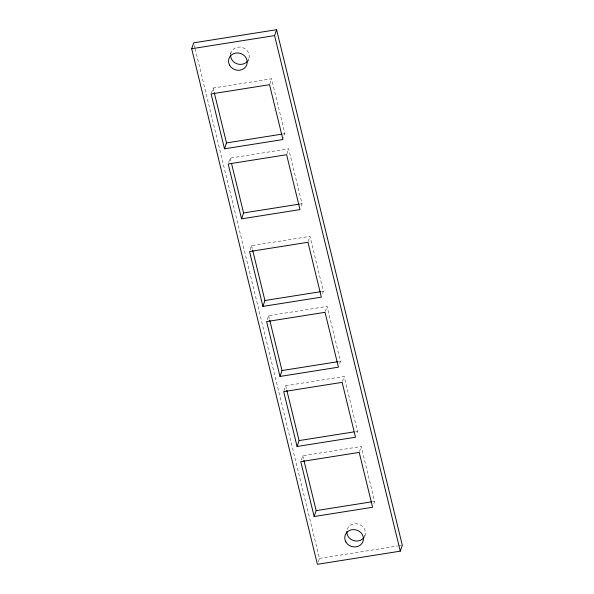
<?xml version="1.0" encoding="UTF-8"?>
<svg xmlns="http://www.w3.org/2000/svg" width="594" height="594" viewBox="0 0 594 594"><rect width="100%" height="100%" fill="white"/><g stroke="black" fill="none" stroke-linecap="round" stroke-linejoin="round"><path stroke-width="0.45" stroke-dasharray="2.97 2.23" d="M211.405 93.102L213.127 88.053L271.562 78.794L284.942 133.657L283.501 137.867M230.383 54.381L230.955 52.695M247.973 61.279L248.834 58.754M228.764 162.303L230.212 158.093L288.639 148.834L302.019 203.697L300.579 207.907M269.832 83.843L271.562 78.794M250.119 249.851L251.559 245.641L309.986 236.382L323.366 291.246L322.215 294.617M286.909 153.883L288.639 148.834M267.196 319.891L268.637 315.681L327.064 306.422L340.444 361.286L339.293 364.657M308.256 241.431L309.986 236.382M283.984 390.77L285.714 385.721L344.141 376.462L357.521 431.326L356.37 434.697M325.334 311.471L327.064 306.422M301.351 459.971L302.792 455.761L361.219 446.502L374.599 501.366L373.448 504.737M342.411 381.511L344.141 376.462M318.273 561.776L319.423 558.412L195.248 49.146M359.489 451.551L361.219 446.502M364.486 537.095L365.058 535.417M283.115 133.947L284.942 133.657M300.193 203.987L302.019 203.697M321.54 291.535L323.366 291.246M338.617 361.575L340.444 361.286M355.695 431.615L357.521 431.326M372.772 501.655L374.599 501.366M319.423 558.412L397.75 545.997M398.663 545.849L401.396 545.418M213.127 88.053L214.011 91.654M230.212 158.093L231.088 161.694M251.559 245.641L252.435 249.242M268.637 315.681L269.513 319.282M285.714 385.721L286.805 390.221M302.792 455.761L303.668 459.362M194.372 45.538L195.032 48.248M230.613 54.158A9.437 8.591 18.9 0 1 243.035 47.728A9.437 8.591 18.9 0 1 247.817 60.751M347.178 529.358A9.437 8.591 18.9 0 1 359.645 524.547A9.437 8.591 18.9 0 1 364.449 536.783"/><path stroke-width="0.89" d="M191.691 48.73L193.711 42.835L276.596 29.7L402.309 545.27L400.289 551.165L317.404 564.3L191.691 48.73L274.577 35.588L276.596 29.7M224.495 148.812L211.115 93.949L269.542 84.682L282.922 139.545L224.495 148.812L226.507 142.916L214.226 92.553M241.572 218.852L228.193 163.989L286.62 154.722L300 209.585L241.572 218.852L243.585 212.956L231.526 163.491M262.919 306.4L249.539 251.537L307.967 242.278L321.347 297.141L262.919 306.4L264.931 300.512L252.65 250.141M279.997 376.44L266.617 321.577L325.044 312.318L338.424 367.181L279.997 376.44L282.009 370.552L269.728 320.181M297.074 446.48L283.694 391.617L342.129 382.358L355.502 437.221L297.074 446.48L299.086 440.592L286.805 390.221M314.152 516.52L300.772 461.657L359.207 452.398L372.579 507.261L314.152 516.52L316.164 510.632L303.883 460.261M226.507 142.916L282.202 134.096M243.585 212.956L299.279 204.136M264.931 300.512L320.626 291.684M282.009 370.552L337.704 361.724M299.086 440.592L353.868 431.905M316.164 510.632L371.859 501.804M274.577 35.588L400.289 551.165M247.356 61.353A9.437 8.591 18.9 0 1 237.147 63.862A9.437 8.591 18.9 0 1 230.554 55.658M364.04 537.414A9.437 8.591 18.9 0 1 353.371 540.518A9.437 8.591 18.9 0 1 346.777 531.563M229.611 65.229A9.437 8.591 18.9 0 0 245.805 66.647A9.437 8.591 18.9 0 0 238.224 52.97A9.437 8.591 18.9 0 0 229.611 65.229M345.842 541.891A9.437 8.591 18.9 0 0 362.028 543.31A9.437 8.591 18.9 0 0 354.447 529.633A9.437 8.591 18.9 0 0 345.842 541.891"/></g></svg>
